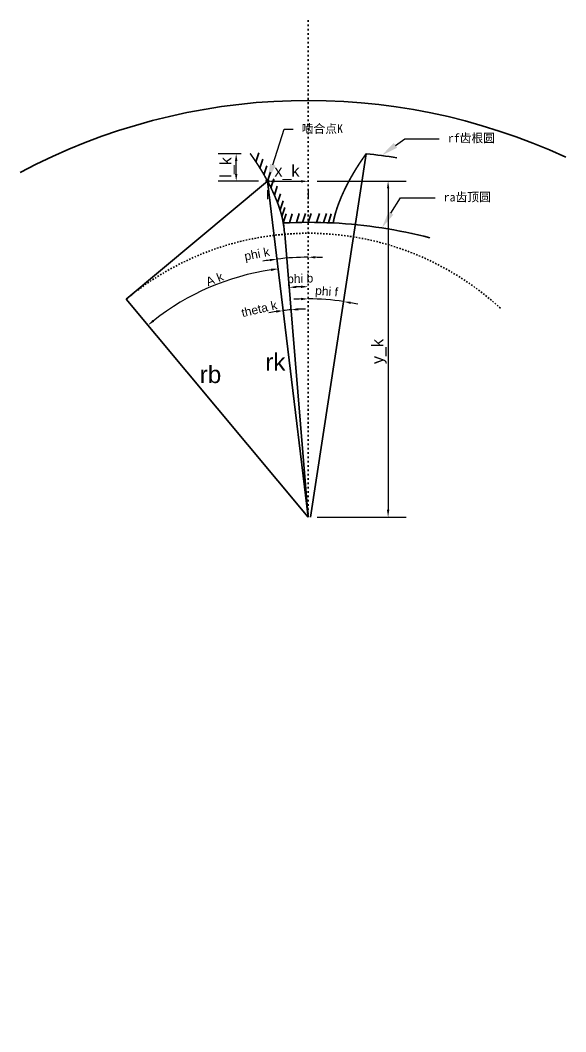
# Model space of a CAD drawing. Header units: millimetres. Extents: x 2331 to 2507, y 1421 to 1555.
# Drawn here: x 2331.2 to 2369.1, y 1420.6 to 1490.9 of the extents above; entities that cross this region are included whole.
import ezdxf
from ezdxf import colors
from ezdxf.entities.mleader import LeaderData, LeaderLine
from ezdxf.math import Vec2, Vec3

# ---------------------------------------------------------------- set-up
doc = ezdxf.new("R2010")
doc.units = ezdxf.units.MM
doc.header["$LTSCALE"] = 0.1
doc.linetypes.add('ACAD_ISO03W100', pattern=[30, 12, -18])
doc.layers.add('0 @ 1', color=7, linetype='Continuous')
doc.styles.get("Standard").update_dxf_attribs({"font": 'arial.ttf'})
doc.dimstyles.new('ISO-25', dxfattribs={"dimtxt": 2.5, "dimasz": 2.5, "dimexe": 1.25, "dimexo": 0.625, "dimtad": 1, "dimtxsty": 'Standard', "dimcen": 2.5, "dimadec": 0, "dimazin": 0, "dimtfac": 1, "dimtmove": 0, "dimatfit": 3, "dimfxl": 0, "dimarcsym": 0})
pattern_1 = [(0, (-49.983, 0), (0, 6.985), [5.08, -1.905]), (90, (-49.983, 0), (-6.985, 4e-16), [5.08, -1.905])]

# ---------------------------------------------------------------- blocks, each defined once
blk = doc.blocks.new('*D14')
at = {"color": 0, "lineweight": -2, "ltscale": 0.3, "transparency": 16777216}
blk.add_arc((2351.174, 1456.367), 17.361, 98.55764, 128.24021, dxfattribs=at)
at = {"color": 0, "ltscale": 0.3, "transparency": 16777216}
for points in [[(2348.58, 1473.617), (2348.602, 1473.451), (2349.086, 1473.601)], [(2340.481, 1469.937), (2340.376, 1470.067), (2340.04, 1469.687)]]:
    blk.add_solid(points, dxfattribs=at)
at = {"layer": 'Defpoints', "color": 0, "ltscale": 0.3, "transparency": 16777216}
for p in [(2348.348, 1479.693), (2338.534, 1471.49), (2342.785, 1471.566), (2351.174, 1456.367), (2351.174, 1456.367)]:
    blk.add_point(p, dxfattribs=at)
at = {"color": 0, "lineweight": 35, "ltscale": 0.3, "transparency": 16777216, "insert": (2344.671, 1472.894), "char_height": 2.5, "attachment_point": 5, "rotation": 21.47944}
blk.add_mtext('{\\H0.24x;A k}', dxfattribs=at)
blk = doc.blocks.new('*D10')
at = {"color": 0, "lineweight": -2, "transparency": 16777216}
for p, q in [((2348.848, 1479.684), (2350.674, 1479.684)), ((2348.348, 1479.068), (2348.348, 1478.434)), ((2351.174, 1479.068), (2351.174, 1478.434))]:
    blk.add_line(p, q, dxfattribs=at)
at = {"color": 0, "transparency": 16777216}
for points in [[(2348.848, 1479.767), (2348.848, 1479.601), (2348.348, 1479.684)], [(2350.674, 1479.767), (2350.674, 1479.601), (2351.174, 1479.684)]]:
    blk.add_solid(points, dxfattribs=at)
at = {"layer": 'Defpoints', "color": 0, "transparency": 16777216}
for p in [(2348.348, 1479.693), (2351.174, 1479.693), (2351.174, 1479.684)]:
    blk.add_point(p, dxfattribs=at)
at = {"color": 0, "lineweight": 35, "transparency": 16777216, "insert": (2349.695, 1480.295), "char_height": 0.8, "attachment_point": 5}
blk.add_mtext('x_k', dxfattribs=at)
blk = doc.blocks.new('*D9')
at = {"color": 0, "lineweight": -2, "transparency": 16777216}
for p, q in [((2351.799, 1479.684), (2357.97, 1479.684)), ((2356.72, 1479.184), (2356.72, 1456.867)), ((2351.799, 1456.367), (2357.97, 1456.367))]:
    blk.add_line(p, q, dxfattribs=at)
at = {"color": 0, "transparency": 16777216}
for points in [[(2356.637, 1479.184), (2356.804, 1479.184), (2356.72, 1479.684)], [(2356.637, 1456.867), (2356.804, 1456.867), (2356.72, 1456.367)]]:
    blk.add_solid(points, dxfattribs=at)
at = {"layer": 'Defpoints', "color": 0, "transparency": 16777216}
for p in [(2351.174, 1479.684), (2351.174, 1456.367), (2356.72, 1456.367)]:
    blk.add_point(p, dxfattribs=at)
at = {"color": 0, "lineweight": 35, "transparency": 16777216, "insert": (2356.103, 1467.862), "char_height": 0.8, "attachment_point": 5, "rotation": 90}
blk.add_mtext('y_k', dxfattribs=at)
blk = doc.blocks.new('*D12')
at = {"color": 0, "lineweight": -2, "transparency": 16777216}
for p, q in [((2346.525, 1481.599), (2344.92, 1481.599)), ((2346.17, 1480.191), (2346.17, 1481.099)), ((2347.724, 1479.691), (2344.92, 1479.691))]:
    blk.add_line(p, q, dxfattribs=at)
at = {"color": 0, "transparency": 16777216}
for points in [[(2346.087, 1481.099), (2346.253, 1481.099), (2346.17, 1481.599)], [(2346.087, 1480.191), (2346.253, 1480.191), (2346.17, 1479.691)]]:
    blk.add_solid(points, dxfattribs=at)
at = {"layer": 'Defpoints', "color": 0, "transparency": 16777216}
for p in [(2346.17, 1481.599), (2347.15, 1481.599), (2348.349, 1479.691)]:
    blk.add_point(p, dxfattribs=at)
at = {"color": 0, "lineweight": 35, "transparency": 16777216, "insert": (2345.559, 1480.645), "char_height": 0.8, "attachment_point": 5, "rotation": 90}
blk.add_mtext('l_k', dxfattribs=at)
blk = doc.blocks.new('*D11')
at = {"color": 0, "lineweight": -2, "ltscale": 0.3, "transparency": 16777216}
for start, end in [(98.49518, 100.08295), (90, 96.90741), (86.82446, 88.41223)]:
    blk.add_arc((2351.174, 1456.367), 18.043, start, end, dxfattribs=at)
at = {"color": 0, "ltscale": 0.3, "transparency": 16777216}
for points in [[(2348.497, 1474.295), (2348.52, 1474.13), (2349.004, 1474.279)], [(2351.673, 1474.32), (2351.675, 1474.486), (2351.174, 1474.41)]]:
    blk.add_solid(points, dxfattribs=at)
at = {"layer": 'Defpoints', "color": 0, "ltscale": 0.3, "transparency": 16777216}
for p in [(2351.174, 1490.87), (2348.348, 1479.693), (2350.449, 1474.396), (2351.174, 1456.367), (2351.174, 1420.619)]:
    blk.add_point(p, dxfattribs=at)
at = {"color": 0, "lineweight": 35, "ltscale": 0.3, "transparency": 16777216, "insert": (2347.627, 1474.551), "char_height": 0.6, "attachment_point": 5, "rotation": 11.03746}
blk.add_mtext('phi k', dxfattribs=at)
blk = doc.blocks.new('*D15')
at = {"color": 0, "lineweight": -2, "transparency": 16777216}
for start, end in [(98.89105, 100.87469), (94.75648, 96.90741), (90.78919, 92.77283)]:
    blk.add_arc((2351.174, 1456.367), 14.443, start, end, dxfattribs=at)
at = {"color": 0, "transparency": 16777216}
for points in [[(2348.93, 1470.718), (2348.953, 1470.553), (2349.437, 1470.705)], [(2350.481, 1470.709), (2350.47, 1470.876), (2349.977, 1470.76)]]:
    blk.add_solid(points, dxfattribs=at)
at = {"layer": 'Defpoints', "color": 0, "transparency": 16777216}
for p in [(2348.348, 1479.693), (2349.54, 1476.009), (2349.797, 1470.744), (2351.174, 1456.367), (2351.174, 1456.367)]:
    blk.add_point(p, dxfattribs=at)
at = {"color": 0, "lineweight": 35, "transparency": 16777216, "insert": (2347.768, 1470.818), "char_height": 0.6, "attachment_point": 5, "rotation": 13.26099}
blk.add_mtext('theta k', dxfattribs=at)
blk = doc.blocks.new('*D13')
at = {"color": 0, "lineweight": -2, "transparency": 16777216}
blk.add_arc((2351.174, 1456.367), 15.999, 91.79072, 92.96575, dxfattribs=at)
at = {"color": 0, "transparency": 16777216}
for points in [[(2350.352, 1472.261), (2350.341, 1472.427), (2349.848, 1472.31)], [(2350.673, 1472.441), (2350.675, 1472.274), (2351.174, 1472.365)]]:
    blk.add_solid(points, dxfattribs=at)
at = {"layer": 'Defpoints', "color": 0, "transparency": 16777216}
for p in [(2351.174, 1490.87), (2349.54, 1476.009), (2350.289, 1472.341), (2351.174, 1456.367), (2351.174, 1456.367)]:
    blk.add_point(p, dxfattribs=at)
at = {"color": 0, "lineweight": 35, "transparency": 16777216, "insert": (2350.617, 1472.839), "char_height": 0.6, "attachment_point": 5, "rotation": 1.93563}
blk.add_mtext('phi b', dxfattribs=at)
blk = doc.blocks.new('*D16')
at = {"color": 0, "lineweight": -2, "transparency": 16777216}
for start, end in [(91.7651, 93.5302), (81.30382, 90), (77.77362, 79.53872)]:
    blk.add_arc((2351.174, 1455.286), 16.231, start, end, dxfattribs=at)
at = {"color": 0, "transparency": 16777216}
for points in [[(2350.673, 1471.593), (2350.675, 1471.426), (2351.174, 1471.517)], [(2354.107, 1471.165), (2354.135, 1471.33), (2353.628, 1471.331)]]:
    blk.add_solid(points, dxfattribs=at)
at = {"layer": 'Defpoints', "color": 0, "transparency": 16777216}
for p in [(2351.174, 1490.87), (2355.199, 1481.599), (2352.814, 1471.434), (2351.174, 1456.367), (2351.339, 1456.367)]:
    blk.add_point(p, dxfattribs=at)
at = {"color": 0, "lineweight": 35, "transparency": 16777216, "insert": (2352.442, 1471.958), "char_height": 0.6, "attachment_point": 5, "rotation": 355.65191}
blk.add_mtext('phi f', dxfattribs=at)

msp = doc.modelspace()

# ---------------------------------------------------------------- hatches: boundary and pattern name
h = msp.add_hatch()
h.set_pattern_fill('ANGLE', color=256)
h.set_pattern_definition(pattern_1)
edge = h.paths.add_edge_path()
edge.add_line((2348.377, 1479.783), (2348.348, 1479.693))
edge.add_spline(control_points=[(2348.348, 1479.693), (2348.351, 1479.687), (2348.358, 1479.675), (2348.368, 1479.656), (2348.378, 1479.637), (2348.387, 1479.622), (2348.391, 1479.613), (2348.392, 1479.611)], knot_values=[3.219719, 3.219719, 3.219719, 3.219719, 3.240046, 3.261947, 3.283837, 3.305714, 3.313412, 3.313412, 3.313412, 3.313412], degree=3, periodic=0)
edge.add_arc((2348.348, 1479.693), 0.0937, 298.07487, 360)
edge.add_arc((2348.348, 1479.693), 0.0937, 0, 72.42518)
h.paths.add_polyline_path([(2348.377, 1479.783, 0.507191), (2348.255, 1479.693, 0.175834), (2348.276, 1479.633), (2348.348, 1479.693)])
h.paths.add_polyline_path([(2348.348, 1479.693), (2348.276, 1479.633, 0.254046), (2348.359, 1479.6)])
h.paths.add_polyline_path([(2348.442, 1479.693, 0.326972), (2348.377, 1479.783), (2348.348, 1479.693), (2348.359, 1479.6, 0.379328)])
h = msp.add_hatch()
h.set_pattern_fill('ANGLE', color=256)
h.set_pattern_definition(pattern_1)
edge = h.paths.add_edge_path()
edge.add_line((2348.377, 1479.783), (2348.348, 1479.693))
edge.add_spline(control_points=[(2348.348, 1479.693), (2348.351, 1479.687), (2348.358, 1479.675), (2348.368, 1479.656), (2348.378, 1479.637), (2348.387, 1479.622), (2348.391, 1479.613), (2348.392, 1479.611)], knot_values=[3.219719, 3.219719, 3.219719, 3.219719, 3.240046, 3.261947, 3.283837, 3.305714, 3.313412, 3.313412, 3.313412, 3.313412], degree=3, periodic=0)
edge.add_arc((2348.348, 1479.693), 0.0937, 298.07487, 360)
edge.add_arc((2348.348, 1479.693), 0.0937, 0, 72.42518)

# ---------------------------------------------------------------- linework, layer by layer
at = {"linetype": 'ACAD_ISO03W100', "lineweight": 35, "ltscale": 0.1}
msp.add_line((2351.174, 1490.87), (2351.174, 1456.367), dxfattribs=at)
at = {"lineweight": 35}
for p, q in [((2347.541, 1481.035), (2347.739, 1481.66)), ((2355.199, 1481.599), (2351.339, 1456.367)), ((2347.824, 1480.596), (2348.022, 1481.221)), ((2348.096, 1480.144), (2348.294, 1480.769)), ((2348.348, 1479.693), (2348.546, 1480.319)), ((2348.348, 1479.693), (2338.534, 1471.49)), ((2348.348, 1479.693), (2351.174, 1456.367)), ((2348.588, 1479.228), (2348.786, 1479.853)), ((2348.82, 1478.73), (2349.018, 1479.355)), ((2349.044, 1478.182), (2349.242, 1478.808)), ((2349.234, 1477.705), (2349.432, 1478.331)), ((2349.343, 1477.25), (2349.541, 1477.875)), ((2349.441, 1476.79), (2349.639, 1477.416)), ((2349.869, 1476.81), (2350.067, 1477.435)), ((2350.349, 1476.825), (2350.547, 1477.45)), ((2350.777, 1476.832), (2350.975, 1477.458)), ((2351.174, 1476.832), (2351.372, 1477.458)), ((2351.759, 1476.83), (2351.957, 1477.455)), ((2352.239, 1476.818), (2352.437, 1477.443)), ((2352.578, 1476.806), (2352.776, 1477.431)), ((2349.54, 1476.009), (2351.174, 1456.367)), ((2338.534, 1471.49), (2351.174, 1456.367)), ((2351.174, 1456.367), (2338.534, 1471.49))]:
    msp.add_line(p, q, dxfattribs=at)
msp.add_circle((2348.348, 1479.693), 0.0937, dxfattribs=at)
for centre, radius, start, end in [((2351.174, 1442.807), 42.492, 65.10686, 118.08142), ((2351.174, 1442.807), 39, 80.92315, 84.07685), ((2351.174, 1442.807), 34.027, 87.07973, 92.92027), ((2351.174, 1443.033), 33.802, 75.53759, 87.0602)]:
    msp.add_arc(centre, radius, start, end, dxfattribs=at)
at = {"linetype": 'ACAD_ISO03W100', "lineweight": 35, "ltscale": 0.06}
msp.add_arc((2351.174, 1456.367), 19.71, 47.39106, 129.89044, dxfattribs=at)
at = {"lineweight": 35}
for points, knots in [([(2349.54, 1476.009), (2349.519, 1476.18), (2349.498, 1476.35), (2349.477, 1476.52), (2349.466, 1476.611), (2349.455, 1476.701), (2349.441, 1476.79), (2349.44, 1476.791), (2349.439, 1476.798), (2349.437, 1476.812), (2349.434, 1476.832), (2349.43, 1476.852), (2349.427, 1476.872), (2349.423, 1476.892), (2349.419, 1476.912), (2349.415, 1476.932), (2349.411, 1476.951), (2349.407, 1476.971), (2349.403, 1476.991), (2349.399, 1477.011), (2349.395, 1477.031), (2349.391, 1477.051), (2349.386, 1477.071), (2349.382, 1477.09), (2349.377, 1477.11), (2349.373, 1477.13), (2349.368, 1477.15), (2349.363, 1477.17), (2349.358, 1477.189), (2349.353, 1477.209), (2349.349, 1477.229), (2349.344, 1477.249), (2349.338, 1477.269), (2349.333, 1477.289), (2349.328, 1477.308), (2349.323, 1477.328), (2349.318, 1477.348), (2349.312, 1477.368), (2349.307, 1477.387), (2349.301, 1477.407), (2349.296, 1477.427), (2349.29, 1477.447), (2349.284, 1477.467), (2349.279, 1477.486), (2349.273, 1477.506), (2349.267, 1477.526), (2349.261, 1477.546), (2349.255, 1477.565), (2349.249, 1477.585), (2349.243, 1477.605), (2349.237, 1477.625), (2349.231, 1477.644), (2349.225, 1477.664), (2349.219, 1477.684), (2349.212, 1477.703), (2349.206, 1477.723), (2349.2, 1477.743), (2349.193, 1477.763), (2349.187, 1477.782), (2349.18, 1477.802), (2349.173, 1477.822), (2349.167, 1477.841), (2349.16, 1477.861), (2349.153, 1477.881), (2349.147, 1477.9), (2349.14, 1477.92), (2349.133, 1477.94), (2349.126, 1477.959), (2349.119, 1477.979), (2349.112, 1477.999), (2349.105, 1478.018), (2349.098, 1478.038), (2349.091, 1478.058), (2349.083, 1478.077), (2349.076, 1478.097), (2349.069, 1478.117), (2349.062, 1478.136), (2349.054, 1478.156), (2349.047, 1478.176), (2349.039, 1478.195), (2349.032, 1478.215), (2349.024, 1478.235), (2349.017, 1478.254), (2349.009, 1478.274), (2349.001, 1478.293), (2348.994, 1478.313), (2348.986, 1478.333), (2348.978, 1478.352), (2348.97, 1478.372), (2348.962, 1478.391), (2348.955, 1478.411), (2348.947, 1478.431), (2348.939, 1478.45), (2348.931, 1478.47), (2348.922, 1478.489), (2348.914, 1478.509), (2348.906, 1478.528), (2348.898, 1478.548), (2348.89, 1478.568), (2348.881, 1478.587), (2348.873, 1478.607), (2348.865, 1478.626), (2348.856, 1478.646), (2348.848, 1478.665), (2348.839, 1478.685), (2348.831, 1478.704), (2348.822, 1478.724), (2348.814, 1478.743), (2348.805, 1478.763), (2348.796, 1478.782), (2348.788, 1478.802), (2348.779, 1478.821), (2348.77, 1478.841), (2348.761, 1478.86), (2348.753, 1478.88), (2348.744, 1478.899), (2348.735, 1478.919), (2348.726, 1478.938), (2348.717, 1478.958), (2348.708, 1478.977), (2348.699, 1478.997), (2348.689, 1479.016), (2348.68, 1479.036), (2348.671, 1479.055), (2348.662, 1479.075), (2348.653, 1479.094), (2348.643, 1479.114), (2348.634, 1479.133), (2348.625, 1479.152), (2348.615, 1479.172), (2348.606, 1479.191), (2348.596, 1479.211), (2348.587, 1479.23), (2348.577, 1479.249), (2348.567, 1479.269), (2348.558, 1479.288), (2348.548, 1479.308), (2348.538, 1479.327), (2348.529, 1479.346), (2348.519, 1479.366), (2348.509, 1479.385), (2348.499, 1479.405), (2348.489, 1479.424), (2348.48, 1479.443), (2348.47, 1479.463), (2348.46, 1479.482), (2348.45, 1479.501), (2348.44, 1479.521), (2348.429, 1479.54), (2348.419, 1479.559), (2348.409, 1479.579), (2348.399, 1479.598), (2348.389, 1479.617), (2348.378, 1479.637), (2348.368, 1479.656), (2348.358, 1479.675), (2348.347, 1479.695), (2348.337, 1479.714), (2348.327, 1479.733), (2348.316, 1479.753), (2348.306, 1479.772), (2348.295, 1479.791), (2348.285, 1479.811), (2348.274, 1479.83), (2348.263, 1479.849), (2348.253, 1479.868), (2348.242, 1479.888), (2348.231, 1479.907), (2348.221, 1479.926), (2348.21, 1479.945), (2348.199, 1479.965), (2348.188, 1479.984), (2348.177, 1480.003), (2348.166, 1480.022), (2348.155, 1480.041), (2348.144, 1480.061), (2348.133, 1480.08), (2348.122, 1480.099), (2348.111, 1480.118), (2348.1, 1480.138), (2348.089, 1480.157), (2348.078, 1480.176), (2348.066, 1480.195), (2348.055, 1480.214), (2348.044, 1480.233), (2348.033, 1480.253), (2348.021, 1480.272), (2348.01, 1480.291), (2347.998, 1480.31), (2347.987, 1480.329), (2347.975, 1480.348), (2347.964, 1480.367), (2347.952, 1480.387), (2347.941, 1480.406), (2347.929, 1480.425), (2347.918, 1480.444), (2347.906, 1480.463), (2347.894, 1480.482), (2347.882, 1480.501), (2347.871, 1480.52), (2347.859, 1480.539), (2347.847, 1480.559), (2347.835, 1480.578), (2347.823, 1480.597), (2347.811, 1480.616), (2347.799, 1480.635), (2347.787, 1480.654), (2347.775, 1480.673), (2347.763, 1480.692), (2347.751, 1480.711), (2347.739, 1480.73), (2347.727, 1480.749), (2347.715, 1480.768), (2347.703, 1480.787), (2347.691, 1480.806), (2347.678, 1480.825), (2347.666, 1480.844), (2347.654, 1480.863), (2347.641, 1480.882), (2347.629, 1480.901), (2347.616, 1480.92), (2347.604, 1480.939), (2347.592, 1480.958), (2347.579, 1480.977), (2347.567, 1480.996), (2347.554, 1481.015), (2347.541, 1481.034), (2347.529, 1481.053), (2347.516, 1481.072), (2347.503, 1481.09), (2347.491, 1481.109), (2347.478, 1481.128), (2347.465, 1481.147), (2347.452, 1481.166), (2347.44, 1481.185), (2347.427, 1481.204), (2347.414, 1481.223), (2347.401, 1481.242), (2347.388, 1481.26), (2347.375, 1481.279), (2347.362, 1481.298), (2347.349, 1481.317), (2347.336, 1481.336), (2347.323, 1481.355), (2347.309, 1481.374), (2347.296, 1481.392), (2347.283, 1481.411), (2347.27, 1481.43), (2347.257, 1481.449), (2347.243, 1481.468), (2347.23, 1481.486), (2347.217, 1481.505), (2347.203, 1481.524), (2347.19, 1481.543), (2347.176, 1481.561), (2347.163, 1481.58), (2347.154, 1481.593), (2347.15, 1481.599)], [-0.588173, -0.588173, -0.588173, -0.588173, -0.073238, -0.073238, -0.073238, 0.199126, 0.199126, 0.199126, 0.201021, 0.221189, 0.241368, 0.26156, 0.281763, 0.301978, 0.322205, 0.342444, 0.362694, 0.382957, 0.403231, 0.423518, 0.443816, 0.464126, 0.484448, 0.504782, 0.525127, 0.545485, 0.565854, 0.586236, 0.606629, 0.627034, 0.647451, 0.66788, 0.68832, 0.708773, 0.729237, 0.749714, 0.770202, 0.790702, 0.811214, 0.831738, 0.852274, 0.872821, 0.893381, 0.913952, 0.934535, 0.95513, 0.975737, 0.996356, 1.016987, 1.037629, 1.058284, 1.07895, 1.099628, 1.120318, 1.14102, 1.161734, 1.18246, 1.203197, 1.223947, 1.244708, 1.265481, 1.286266, 1.307063, 1.327872, 1.348693, 1.369525, 1.39037, 1.411226, 1.432094, 1.452974, 1.473866, 1.49477, 1.515686, 1.536613, 1.557553, 1.578504, 1.599467, 1.620442, 1.641429, 1.662428, 1.683439, 1.704461, 1.725496, 1.746542, 1.7676, 1.78867, 1.809752, 1.830846, 1.851952, 1.873069, 1.894199, 1.91534, 1.936493, 1.957659, 1.978835, 2.000024, 2.021225, 2.042438, 2.063662, 2.084898, 2.106147, 2.127407, 2.148679, 2.169962, 2.191258, 2.212566, 2.233885, 2.255216, 2.27656, 2.297915, 2.319282, 2.34066, 2.362051, 2.383454, 2.404868, 2.426294, 2.447733, 2.469183, 2.490645, 2.512119, 2.533604, 2.555102, 2.576611, 2.598133, 2.619666, 2.641211, 2.662768, 2.684337, 2.705917, 2.72751, 2.749114, 2.770731, 2.792359, 2.813999, 2.835651, 2.857315, 2.87899, 2.900678, 2.922377, 2.944089, 2.965812, 2.987547, 3.009294, 3.031053, 3.052823, 3.074606, 3.0964, 3.118207, 3.140025, 3.161855, 3.183697, 3.205551, 3.227416, 3.249294, 3.271183, 3.293085, 3.314998, 3.336923, 3.35886, 3.380809, 3.40277, 3.424742, 3.446727, 3.468723, 3.490731, 3.512751, 3.534783, 3.556827, 3.578883, 3.60095, 3.62303, 3.645121, 3.667224, 3.689339, 3.711466, 3.733605, 3.755756, 3.777918, 3.800093, 3.822279, 3.844477, 3.866687, 3.888909, 3.911143, 3.933389, 3.955646, 3.977916, 4.000197, 4.02249, 4.044795, 4.067112, 4.089441, 4.111782, 4.134134, 4.156499, 4.178875, 4.201263, 4.223663, 4.246075, 4.268499, 4.290935, 4.313382, 4.335842, 4.358313, 4.380796, 4.403291, 4.425798, 4.448317, 4.470848, 4.49339, 4.515945, 4.538511, 4.561089, 4.583679, 4.606281, 4.628895, 4.651521, 4.674158, 4.696808, 4.719469, 4.742142, 4.764828, 4.787524, 4.810233, 4.832954, 4.855687, 4.878431, 4.901187, 4.923955, 4.946736, 4.969528, 4.992331, 5.015147, 5.037975, 5.060814, 5.083665, 5.106529, 5.129404, 5.152291, 5.175189, 5.1981, 5.221023, 5.243957, 5.266903, 5.289862, 5.312832, 5.335814, 5.358807, 5.381813, 5.404831, 5.42786, 5.450901, 5.473955, 5.49702, 5.520097, 5.543185, 5.566286, 5.566286, 5.566286, 5.566286]), ([(2352.908, 1476.79), (2352.908, 1476.791), (2352.909, 1476.798), (2352.911, 1476.812), (2352.915, 1476.832), (2352.918, 1476.852), (2352.922, 1476.872), (2352.925, 1476.892), (2352.929, 1476.912), (2352.933, 1476.932), (2352.937, 1476.951), (2352.941, 1476.971), (2352.945, 1476.991), (2352.949, 1477.011), (2352.953, 1477.031), (2352.958, 1477.051), (2352.962, 1477.071), (2352.966, 1477.09), (2352.971, 1477.11), (2352.976, 1477.13), (2352.98, 1477.15), (2352.985, 1477.17), (2352.99, 1477.189), (2352.995, 1477.209), (2353, 1477.229), (2353.005, 1477.249), (2353.01, 1477.269), (2353.015, 1477.289), (2353.02, 1477.308), (2353.025, 1477.328), (2353.031, 1477.348), (2353.036, 1477.368), (2353.041, 1477.387), (2353.047, 1477.407), (2353.053, 1477.427), (2353.058, 1477.447), (2353.064, 1477.467), (2353.07, 1477.486), (2353.075, 1477.506), (2353.081, 1477.526), (2353.087, 1477.546), (2353.093, 1477.565), (2353.099, 1477.585), (2353.105, 1477.605), (2353.111, 1477.625), (2353.117, 1477.644), (2353.123, 1477.664), (2353.13, 1477.684), (2353.136, 1477.703), (2353.142, 1477.723), (2353.149, 1477.743), (2353.155, 1477.763), (2353.162, 1477.782), (2353.168, 1477.802), (2353.175, 1477.822), (2353.181, 1477.841), (2353.188, 1477.861), (2353.195, 1477.881), (2353.202, 1477.9), (2353.208, 1477.92), (2353.215, 1477.94), (2353.222, 1477.959), (2353.229, 1477.979), (2353.236, 1477.999), (2353.243, 1478.018), (2353.25, 1478.038), (2353.258, 1478.058), (2353.265, 1478.077), (2353.272, 1478.097), (2353.279, 1478.117), (2353.287, 1478.136), (2353.294, 1478.156), (2353.301, 1478.176), (2353.309, 1478.195), (2353.316, 1478.215), (2353.324, 1478.235), (2353.331, 1478.254), (2353.339, 1478.274), (2353.347, 1478.293), (2353.354, 1478.313), (2353.362, 1478.333), (2353.37, 1478.352), (2353.378, 1478.372), (2353.386, 1478.391), (2353.394, 1478.411), (2353.402, 1478.431), (2353.41, 1478.45), (2353.418, 1478.47), (2353.426, 1478.489), (2353.434, 1478.509), (2353.442, 1478.528), (2353.45, 1478.548), (2353.458, 1478.568), (2353.467, 1478.587), (2353.475, 1478.607), (2353.483, 1478.626), (2353.492, 1478.646), (2353.5, 1478.665), (2353.509, 1478.685), (2353.517, 1478.704), (2353.526, 1478.724), (2353.534, 1478.743), (2353.543, 1478.763), (2353.552, 1478.782), (2353.56, 1478.802), (2353.569, 1478.821), (2353.578, 1478.841), (2353.587, 1478.86), (2353.596, 1478.88), (2353.605, 1478.899), (2353.614, 1478.919), (2353.623, 1478.938), (2353.632, 1478.958), (2353.641, 1478.977), (2353.65, 1478.997), (2353.659, 1479.016), (2353.668, 1479.036), (2353.677, 1479.055), (2353.686, 1479.075), (2353.696, 1479.094), (2353.705, 1479.114), (2353.714, 1479.133), (2353.724, 1479.152), (2353.733, 1479.172), (2353.743, 1479.191), (2353.752, 1479.211), (2353.762, 1479.23), (2353.771, 1479.249), (2353.781, 1479.269), (2353.79, 1479.288), (2353.8, 1479.308), (2353.81, 1479.327), (2353.82, 1479.346), (2353.829, 1479.366), (2353.839, 1479.385), (2353.849, 1479.405), (2353.859, 1479.424), (2353.869, 1479.443), (2353.879, 1479.463), (2353.889, 1479.482), (2353.899, 1479.501), (2353.909, 1479.521), (2353.919, 1479.54), (2353.929, 1479.559), (2353.939, 1479.579), (2353.949, 1479.598), (2353.96, 1479.617), (2353.97, 1479.637), (2353.98, 1479.656), (2353.99, 1479.675), (2354.001, 1479.695), (2354.011, 1479.714), (2354.022, 1479.733), (2354.032, 1479.753), (2354.043, 1479.772), (2354.053, 1479.791), (2354.064, 1479.811), (2354.074, 1479.83), (2354.085, 1479.849), (2354.096, 1479.868), (2354.106, 1479.888), (2354.117, 1479.907), (2354.128, 1479.926), (2354.139, 1479.945), (2354.149, 1479.965), (2354.16, 1479.984), (2354.171, 1480.003), (2354.182, 1480.022), (2354.193, 1480.041), (2354.204, 1480.061), (2354.215, 1480.08), (2354.226, 1480.099), (2354.237, 1480.118), (2354.248, 1480.138), (2354.259, 1480.157), (2354.271, 1480.176), (2354.282, 1480.195), (2354.293, 1480.214), (2354.304, 1480.233), (2354.316, 1480.253), (2354.327, 1480.272), (2354.338, 1480.291), (2354.35, 1480.31), (2354.361, 1480.329), (2354.373, 1480.348), (2354.384, 1480.367), (2354.396, 1480.387), (2354.407, 1480.406), (2354.419, 1480.425), (2354.431, 1480.444), (2354.442, 1480.463), (2354.454, 1480.482), (2354.466, 1480.501), (2354.478, 1480.52), (2354.489, 1480.539), (2354.501, 1480.559), (2354.513, 1480.578), (2354.525, 1480.597), (2354.537, 1480.616), (2354.549, 1480.635), (2354.561, 1480.654), (2354.573, 1480.673), (2354.585, 1480.692), (2354.597, 1480.711), (2354.609, 1480.73), (2354.621, 1480.749), (2354.633, 1480.768), (2354.645, 1480.787), (2354.658, 1480.806), (2354.67, 1480.825), (2354.682, 1480.844), (2354.695, 1480.863), (2354.707, 1480.882), (2354.719, 1480.901), (2354.732, 1480.92), (2354.744, 1480.939), (2354.757, 1480.958), (2354.769, 1480.977), (2354.782, 1480.996), (2354.794, 1481.015), (2354.807, 1481.034), (2354.82, 1481.053), (2354.832, 1481.072), (2354.845, 1481.09), (2354.858, 1481.109), (2354.87, 1481.128), (2354.883, 1481.147), (2354.896, 1481.166), (2354.909, 1481.185), (2354.922, 1481.204), (2354.935, 1481.223), (2354.947, 1481.242), (2354.96, 1481.26), (2354.973, 1481.279), (2354.986, 1481.298), (2354.999, 1481.317), (2355.013, 1481.336), (2355.026, 1481.355), (2355.039, 1481.374), (2355.052, 1481.392), (2355.065, 1481.411), (2355.078, 1481.43), (2355.092, 1481.449), (2355.105, 1481.468), (2355.118, 1481.486), (2355.132, 1481.505), (2355.145, 1481.524), (2355.158, 1481.543), (2355.172, 1481.561), (2355.185, 1481.58), (2355.194, 1481.593), (2355.199, 1481.599)], [0.199126, 0.199126, 0.199126, 0.199126, 0.201021, 0.221189, 0.241368, 0.26156, 0.281763, 0.301978, 0.322205, 0.342444, 0.362694, 0.382957, 0.403231, 0.423518, 0.443816, 0.464126, 0.484448, 0.504782, 0.525127, 0.545485, 0.565854, 0.586236, 0.606629, 0.627034, 0.647451, 0.66788, 0.68832, 0.708773, 0.729237, 0.749714, 0.770202, 0.790702, 0.811214, 0.831738, 0.852274, 0.872821, 0.893381, 0.913952, 0.934535, 0.95513, 0.975737, 0.996356, 1.016987, 1.037629, 1.058284, 1.07895, 1.099628, 1.120318, 1.14102, 1.161734, 1.18246, 1.203197, 1.223947, 1.244708, 1.265481, 1.286266, 1.307063, 1.327872, 1.348693, 1.369525, 1.39037, 1.411226, 1.432094, 1.452974, 1.473866, 1.49477, 1.515686, 1.536613, 1.557553, 1.578504, 1.599467, 1.620442, 1.641429, 1.662428, 1.683439, 1.704461, 1.725496, 1.746542, 1.7676, 1.78867, 1.809752, 1.830846, 1.851952, 1.873069, 1.894199, 1.91534, 1.936493, 1.957659, 1.978835, 2.000024, 2.021225, 2.042438, 2.063662, 2.084898, 2.106147, 2.127407, 2.148679, 2.169962, 2.191258, 2.212566, 2.233885, 2.255216, 2.27656, 2.297915, 2.319282, 2.34066, 2.362051, 2.383454, 2.404868, 2.426294, 2.447733, 2.469183, 2.490645, 2.512119, 2.533604, 2.555102, 2.576611, 2.598133, 2.619666, 2.641211, 2.662768, 2.684337, 2.705917, 2.72751, 2.749114, 2.770731, 2.792359, 2.813999, 2.835651, 2.857315, 2.87899, 2.900678, 2.922377, 2.944089, 2.965812, 2.987547, 3.009294, 3.031053, 3.052823, 3.074606, 3.0964, 3.118207, 3.140025, 3.161855, 3.183697, 3.205551, 3.227416, 3.249294, 3.271183, 3.293085, 3.314998, 3.336923, 3.35886, 3.380809, 3.40277, 3.424742, 3.446727, 3.468723, 3.490731, 3.512751, 3.534783, 3.556827, 3.578883, 3.60095, 3.62303, 3.645121, 3.667224, 3.689339, 3.711466, 3.733605, 3.755756, 3.777918, 3.800093, 3.822279, 3.844477, 3.866687, 3.888909, 3.911143, 3.933389, 3.955646, 3.977916, 4.000197, 4.02249, 4.044795, 4.067112, 4.089441, 4.111782, 4.134134, 4.156499, 4.178875, 4.201263, 4.223663, 4.246075, 4.268499, 4.290935, 4.313382, 4.335842, 4.358313, 4.380796, 4.403291, 4.425798, 4.448317, 4.470848, 4.49339, 4.515945, 4.538511, 4.561089, 4.583679, 4.606281, 4.628895, 4.651521, 4.674158, 4.696808, 4.719469, 4.742142, 4.764828, 4.787524, 4.810233, 4.832954, 4.855687, 4.878431, 4.901187, 4.923955, 4.946736, 4.969528, 4.992331, 5.015147, 5.037975, 5.060814, 5.083665, 5.106529, 5.129404, 5.152291, 5.175189, 5.1981, 5.221023, 5.243957, 5.266903, 5.289862, 5.312832, 5.335814, 5.358807, 5.381813, 5.404831, 5.42786, 5.450901, 5.473955, 5.49702, 5.520097, 5.543185, 5.566286, 5.566286, 5.566286, 5.566286])]:
    msp.add_open_spline(points, degree=3, knots=knots, dxfattribs=at)

# ---------------------------------------------------------------- texts
at = {"lineweight": 35, "char_height": 1.2, "width": 0.6893, "attachment_point": 1}
for s, insert in [('rk', (2348.195, 1467.734)), ('rb', (2343.643, 1466.871))]:
    msp.add_mtext(s, dxfattribs=dict(at, insert=insert))

# ---------------------------------------------------------------- dimensions: what is measured, and where the dimension line sits
at = {"lineweight": 35, "ltscale": 0.3}
for base, line2, text, override, picture, middle in [((2350.449, 1474.396), ((2351.174, 1490.87), (2351.174, 1420.619)), 'phi k', {"dimtxt": 0.6, "dimasz": 0.5, "dimgap": 0.1}, '*D11', (2347.72, 1474.076)), ((2342.785, 1471.566), ((2338.534, 1471.49), (2351.174, 1456.367)), '{\\H0.24x;A k}', {"dimasz": 0.5, "dimgap": 0.1}, '*D14', (2344.817, 1472.522))]:
    dim = msp.add_angular_dim_2l(base=base, line1=((2348.348, 1479.693), (2351.174, 1456.367)), line2=line2, text=text, dimstyle='ISO-25', override=override, dxfattribs=at)
    dim.commit()
    dim.dimension.update_dxf_attribs({"geometry": picture, "text_midpoint": middle, "dimtype": 162})
at = {"lineweight": 35}
for base, line1, line2, text, picture, middle in [((2350.289, 1472.341), ((2349.54, 1476.009), (2351.174, 1456.367)), ((2351.174, 1490.87), (2351.174, 1456.367)), 'phi b', '*D13', (2350.634, 1472.356)), ((2349.797, 1470.744), ((2348.348, 1479.693), (2351.174, 1456.367)), ((2349.54, 1476.009), (2351.174, 1456.367)), 'theta k', '*D15', (2347.861, 1470.424))]:
    dim = msp.add_angular_dim_2l(base=base, line1=line1, line2=line2, text=text, dimstyle='ISO-25', override={"dimtxt": 0.6, "dimasz": 0.5, "dimgap": 0.1}, dxfattribs=at)
    dim.commit()
    dim.dimension.update_dxf_attribs({"geometry": picture, "text_midpoint": middle, "dimtype": 162})
dim = msp.add_angular_dim_2l(base=(2352.814, 1471.434), line1=((2355.199, 1481.599), (2351.339, 1456.367)), line2=((2351.174, 1490.87), (2351.174, 1456.367)), text='phi f', dimstyle='ISO-25', override={"dimtxt": 0.6, "dimasz": 0.5, "dimgap": 0.1}, dxfattribs=at)
dim.commit()
dim.dimension.update_dxf_attribs({"geometry": '*D16', "text_midpoint": (2352.442, 1471.958)})
for base, p1, p2, text, picture, middle in [((2346.17, 1481.599), (2348.349, 1479.691), (2347.15, 1481.599), 'l_k', '*D12', (2346.17, 1480.645)), ((2356.72, 1456.367), (2351.174, 1479.684), (2351.174, 1456.367), 'y_k', '*D9', (2356.72, 1467.862))]:
    dim = msp.add_linear_dim(base=base, p1=p1, p2=p2, angle=90, text=text, dimstyle='ISO-25', override={"dimtxt": 0.8, "dimasz": 0.5, "dimgap": 0.1}, dxfattribs=at)
    dim.commit()
    dim.dimension.update_dxf_attribs({"geometry": picture, "text_midpoint": middle, "dimtype": 160})
dim = msp.add_linear_dim(base=(2351.174, 1479.684), p1=(2348.348, 1479.693), p2=(2351.174, 1479.693), text='x_k', dimstyle='ISO-25', override={"dimtxt": 0.8, "dimasz": 0.5, "dimgap": 0.1}, dxfattribs=at)
dim.commit()
dim.dimension.update_dxf_attribs({"geometry": '*D10', "text_midpoint": (2349.695, 1479.684), "dimtype": 160})

# ---------------------------------------------------------------- leaders
ml = msp.add_multileader_mtext('Standard', dxfattribs=at)
ml.set_content('{\\fSimSun|b0|i0|c134|p2;啮合点K}', color=256)
ml.set_leader_properties()
ml.build(insert=Vec2(0, 0))
ml.multileader.update_dxf_attribs({"arrow_head_size": 1.2})
ctx = ml.context
ctx.base_point, ctx.char_height, ctx.arrow_head_size, ctx.landing_gap_size, ctx.plane_origin = Vec3(2350.118, 1483.299), 0.6, 1.2, 0.6, Vec3(2348.348, 1479.693)
notes = []
notes.append((ctx, [(0, (1, 1, 0), (2349.51, 1483.299), (1, 0), 0.609, [(0, [(2348.348, 1479.693)], 0, [])])]))
ctx.mtext.insert, ctx.mtext.flow_direction = Vec3(2350.718, 1483.634), 5
ml = msp.add_multileader_mtext('Standard', dxfattribs=at)
ml.set_content('{\\fSimSun|b0|i0|c134|p2;ra齿顶圆}', color=256)
ml.set_leader_properties()
ml.build(insert=Vec2(0, 0))
ml.multileader.update_dxf_attribs({"arrow_head_size": 1.2})
ctx = ml.context
ctx.base_point, ctx.char_height, ctx.arrow_head_size, ctx.landing_gap_size, ctx.plane_origin = Vec3(2359.985, 1478.54), 0.6, 1.2, 0.6, Vec3(2356.288, 1476.446)
notes.append((ctx, [(0, (1, 1, 0), (2357.585, 1478.54), (1, 0), 2.4, [(0, [(2356.288, 1476.446)], 0, [])])]))
ctx.mtext.insert, ctx.mtext.flow_direction = Vec3(2360.585, 1478.884), 5
at = {"layer": '0 @ 1', "lineweight": 35}
ml = msp.add_multileader_mtext('Standard', dxfattribs=at)
ml.set_content('{\\fSimSun|b0|i0|c134|p2;rf齿根圆}', color=256)
ml.set_leader_properties()
ml.build(insert=Vec2(0, 0))
ml.multileader.update_dxf_attribs({"arrow_head_size": 1.2})
ctx = ml.context
ctx.base_point, ctx.char_height, ctx.arrow_head_size, ctx.landing_gap_size, ctx.plane_origin = Vec3(2360.273, 1482.642), 0.6, 1.2, 0.6, Vec3(2356.265, 1481.474)
notes.append((ctx, [(0, (1, 1, 0), (2357.873, 1482.642), (1, 0), 2.4, [(0, [(2356.265, 1481.474)], 0, [])])]))
ctx.mtext.insert, ctx.mtext.flow_direction = Vec3(2360.873, 1482.984), 5
for ctx, leaders in notes:
    for number, flags, end, landing, length, lines in leaders:
        leader = LeaderData()
        leader.index, (leader.has_last_leader_line, leader.has_dogleg_vector, leader.attachment_direction) = number, flags
        leader.last_leader_point, leader.dogleg_vector, leader.dogleg_length = Vec3(end), Vec3(landing), length
        for number, points, colour, breaks in lines:
            line = LeaderLine()
            line.index, line.vertices, line.color, line.breaks = number, Vec3.list(points), colors.encode_raw_color(colour), breaks
            leader.lines.append(line)
        ctx.leaders.append(leader)

doc.saveas('drawing.dxf')
